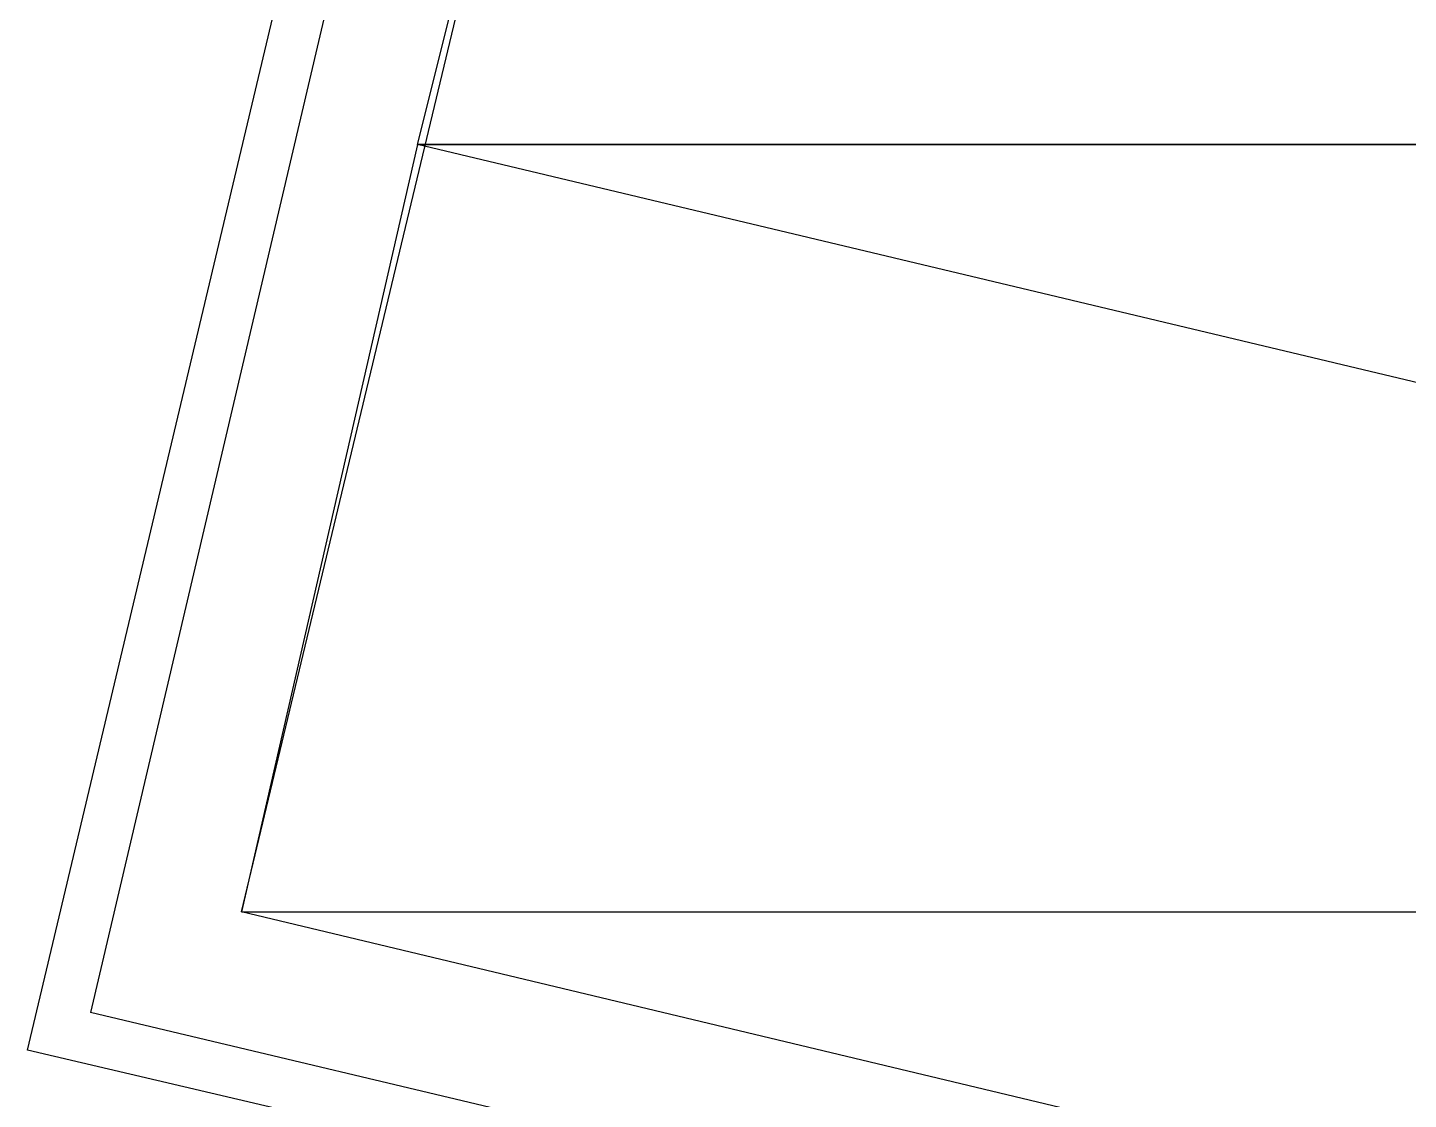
# Model space of a CAD drawing. Header units: feet. Extents: x -84 to 198, y -22 to 181.
# Drawn here: x 113.173 to 114.637, y 58.832 to 59.968 of the extents above; entities that cross this region are included whole.
import ezdxf

# ---------------------------------------------------------------- set-up
doc = ezdxf.new("R2010")
doc.units = ezdxf.units.FT
doc.layers.add('A-LINEA', color=7, linetype='CONTINUOUS')
doc.layers.add('A-MURO-CONCRETO', color=8, linetype='CONTINUOUS')

msp = doc.modelspace()

# ---------------------------------------------------------------- linework, layer by layer
at = {"layer": 'A-LINEA'}
for p, q in [((113.1733, 58.8844), (113.6133, 60.7378)), ((113.6533, 60.6844), (113.24, 58.9244)), ((116.7733, 58.0844), (113.24, 58.9244)), ((116.8133, 58.0311), (113.1733, 58.8844))]:
    msp.add_line(p, q, dxfattribs=at)
msp.add_lwpolyline([(117.1867, 59.8444), (116.8, 58.2178), (113.4, 59.0311), (113.7867, 60.6444), (117.1867, 59.8444)], dxfattribs=at)
at = {"layer": 'A-MURO-CONCRETO'}
for points in [[(113.7867, 60.6444), (117.1867, 59.8444), (113.5867, 59.8444), (113.7867, 60.6444), (113.7867, 60.6444)], [(113.5867, 59.8444), (113.4, 59.0311), (117, 59.0311), (113.5867, 59.8444)], [(113.5867, 59.8444), (117.1867, 59.8444), (117, 59.0311), (113.5867, 59.8444), (113.5867, 59.8444)], [(113.4, 59.0311), (117, 59.0311), (116.8, 58.2178), (113.4, 59.0311), (113.4, 59.0311)]]:
    msp.add_lwpolyline(points, dxfattribs=at)

doc.saveas('drawing.dxf')
